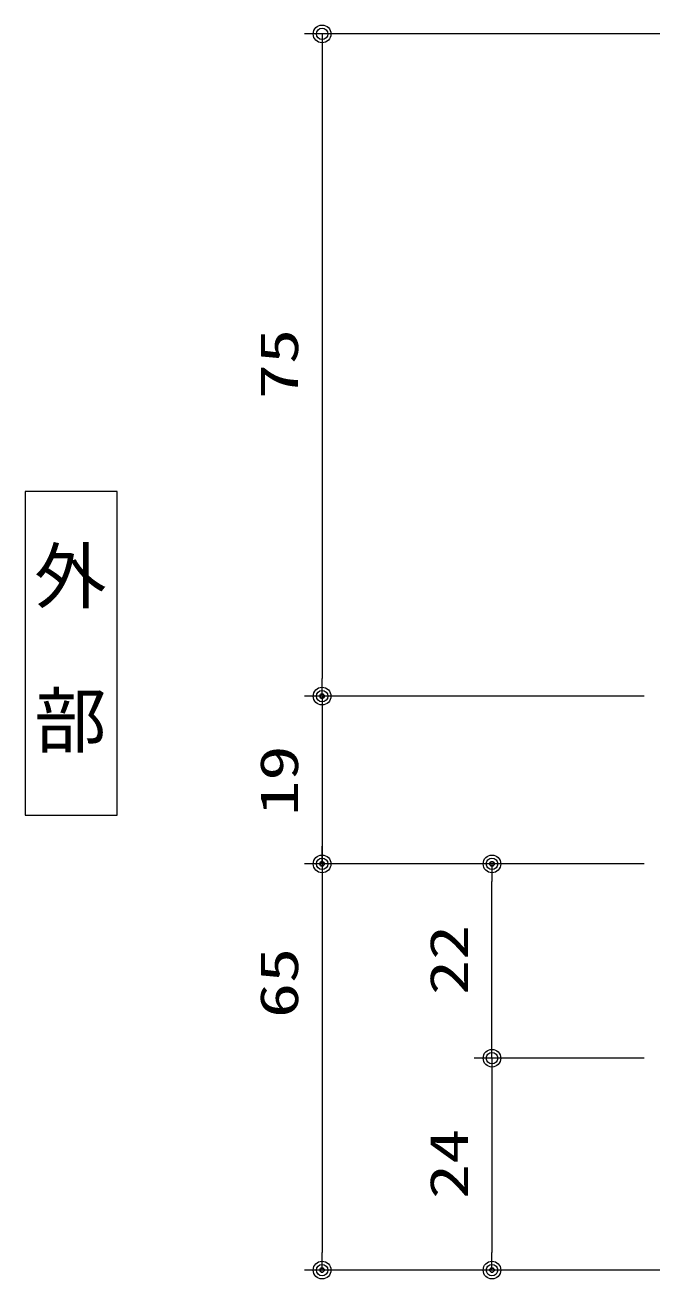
# Model space of a CAD drawing. Units: millimetres on the paper. Extents: x -395 to 395, y -281 to 281.
# Drawn here: x 24.4 to 95.4, y -72.6 to 69.4 of the extents above; entities that cross this region are included whole.
import ezdxf
from ezdxf.enums import TextEntityAlignment as Align

# ---------------------------------------------------------------- set-up
doc = ezdxf.new("R2010")
doc.units = ezdxf.units.MM
doc.header["$PDMODE"] = 32
doc.header["$PDSIZE"] = 0.5
for name, color, linetype, lineweight in [('0-2_USERZ', 3, 'Continuous', 9), ('0-5_0', 7, 'Continuous', 9), ('0-7_USER1', 4, 'Continuous', 9), ('0-8_SUNPOU', 3, 'Continuous', 9)]:
    doc.layers.add(name, color=color, linetype=linetype, lineweight=lineweight)
doc.layers.add('0-6_DEFPOINTS', color=1, linetype='Continuous')
doc.styles.add('@ＭＳ ゴシック', font='')
doc.styles.add('ＭＳ ゴシック', font='')
doc.styles.get('@ＭＳ ゴシック').set_extended_font_data('@MS Gothic')
doc.styles.get('ＭＳ ゴシック').set_extended_font_data('MS Gothic')

# ---------------------------------------------------------------- blocks, each defined once
blk = doc.blocks.new('DOT1')
at = {"layer": '0-5_0'}
blk.add_line((0, 0), (-1, 0), dxfattribs=at)
for radius in [0.5, 0.325]:
    blk.add_circle((0, 0), radius, dxfattribs=at)
blk = doc.blocks.new('GAIBU_H')
at = {"layer": '0-7_USER1'}
blk.add_lwpolyline([(-5.22, -18.32), (5.22, -18.32), (5.22, 18.32), (-5.22, 18.32)], close=True, dxfattribs=at)
at = {"layer": '0-7_USER1', "style": '@ＭＳ ゴシック'}
blk.add_text('外\u3000部', height=5.99, rotation=270, dxfattribs=at).set_placement((-4.987, 12.92), align=Align.BOTTOM_LEFT)

msp = doc.modelspace()

# ---------------------------------------------------------------- linework, layer by layer
at = {"layer": '0-2_USERZ'}
for p, q in [((94.543, -25.641), (75.304, -25.641)), ((77.304, -45.645), (77.304, -27.641)), ((94.543, -47.645), (75.304, -47.645)), ((94.543, -47.645), (75.304, -47.645)), ((77.304, -49.645), (77.304, -69.645)), ((94.543, -71.645), (75.304, -71.645))]:
    msp.add_line(p, q, dxfattribs=at)
at = {"layer": '0-6_DEFPOINTS'}
for p in [(58.063, -6.641), (58.063, -25.641), (77.304, -25.641), (58.063, -71.645), (77.304, -71.645)]:
    msp.add_point(p, dxfattribs=at)
at = {"layer": '0-8_SUNPOU'}
for p, q in [((186.543, 68.359), (56.063, 68.359)), ((58.063, 66.359), (58.063, -4.641)), ((94.543, -6.641), (56.063, -6.641)), ((94.543, -6.641), (56.063, -6.641)), ((94.543, -6.641), (56.063, -6.641)), ((58.063, -8.641), (58.063, -23.641)), ((58.063, -8.641), (58.063, -69.645)), ((94.543, -25.641), (56.063, -25.641)), ((186.543, -71.645), (56.063, -71.645))]:
    msp.add_line(p, q, dxfattribs=at)

# ---------------------------------------------------------------- block references
at = {"layer": '0-2_USERZ', "xscale": 2, "yscale": 2}
for p, rotation in [((77.304, -25.641), 90), ((77.304, -47.645), 270), ((77.304, -47.645), 90), ((77.304, -71.645), 270)]:
    msp.add_blockref('DOT1', p, dxfattribs=dict(at, rotation=rotation))
at = {"layer": '0-7_USER1'}
msp.add_blockref('GAIBU_H', (29.644, -1.784), dxfattribs=at)
at = {"layer": '0-8_SUNPOU', "xscale": 2, "yscale": 2}
for p, rotation in [((58.063, 68.359), 90), ((58.063, -6.641), 270), ((58.063, -6.641), 90), ((58.063, -6.641), 90), ((58.063, -25.641), 270), ((58.063, -71.645), 270)]:
    msp.add_blockref('DOT1', p, dxfattribs=dict(at, rotation=rotation))

# ---------------------------------------------------------------- texts
at = {"layer": '0-2_USERZ', "style": 'ＭＳ ゴシック', "width": 1.35}
for s, p in [('22', (75.887, -40.5)), ('24', (75.887, -63.599))]:
    msp.add_text(s, height=4.333, rotation=90, dxfattribs=at).set_placement(p, align=Align.BOTTOM_LEFT)
at = {"layer": '0-8_SUNPOU', "style": 'ＭＳ ゴシック', "width": 1.35}
for s, p in [('75', (56.646, 27.002)), ('19', (56.646, -20.191)), ('65', (56.646, -43.097))]:
    msp.add_text(s, height=4.333, rotation=90, dxfattribs=at).set_placement(p, align=Align.BOTTOM_LEFT)

doc.saveas('drawing.dxf')
